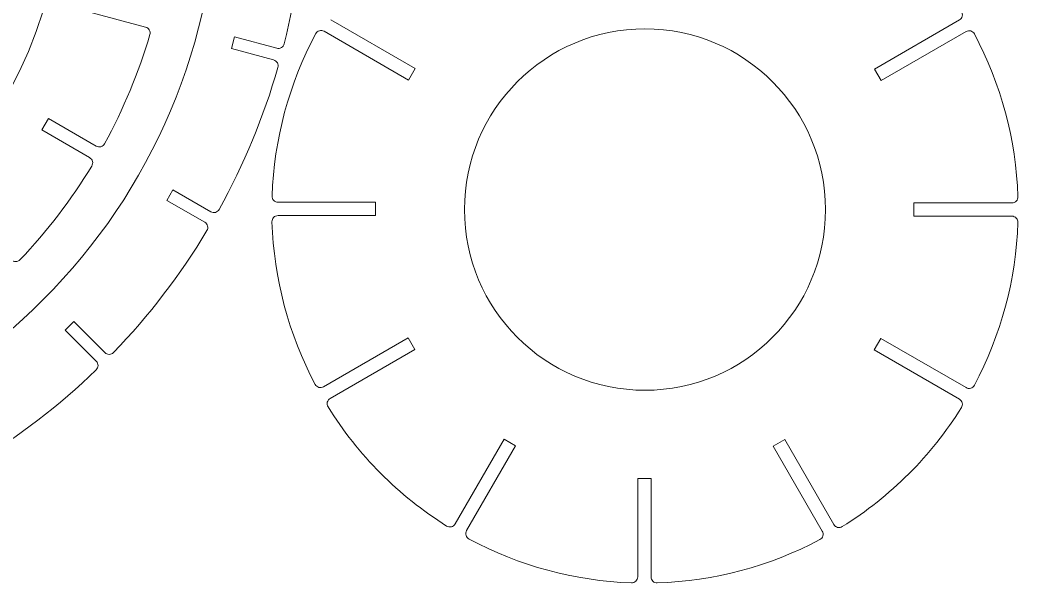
# Model space of a CAD drawing. Header units: millimetres. Extents: x 233 to 3100, y -866 to 268.
# Drawn here: x 1395.7 to 1725.3, y -190.1 to -4.3 of the extents above; entities that cross this region are included whole.
import ezdxf

# ---------------------------------------------------------------- set-up
doc = ezdxf.new("R2010")
doc.units = ezdxf.units.MM
doc.header["$MEASUREMENT"] = 0
doc.layers.add('layer 1', color=7, linetype='Continuous')

msp = doc.modelspace()

# ---------------------------------------------------------------- linework, layer by layer
at = {"layer": 'layer 1', "lineweight": 9}
for points, knots in [([(1460.8623, 42.0848), (1460.8623, 150.3933), (1373.0611, 238.1947), (1264.7526, 238.1948), (1264.7526, 238.1948), (1156.4441, 238.195), (1068.6426, 150.3938), (1068.6423, 42.0854), (1068.6423, 42.0854), (1068.6421, -66.2231), (1156.4431, -154.0247), (1264.7516, -154.0252), (1264.7516, -154.0252), (1373.06, -154.0256), (1460.8618, -66.2247), (1460.8623, 42.0838)], [0, 0, 0, 0, 0.2, 0.2, 0.2, 0.2, 0.4, 0.4, 0.4, 0.4, 0.6, 0.6, 0.6, 0.6, 1, 1, 1, 1]), ([(1409.9127, 41.9181), (1409.9127, 122.3141), (1344.7389, 187.488), (1264.3429, 187.4881), (1264.3429, 187.4881), (1183.9469, 187.4882), (1118.7729, 122.3145), (1118.7727, 41.9185), (1118.7727, 41.9185), (1118.7725, -38.4776), (1183.9461, -103.6516), (1264.3421, -103.6519), (1264.3421, -103.6519), (1344.7381, -103.6522), (1409.9123, -38.4787), (1409.9127, 41.9173)], [0, 0, 0, 0, 0.2, 0.2, 0.2, 0.2, 0.4, 0.4, 0.4, 0.4, 0.6, 0.6, 0.6, 0.6, 1, 1, 1, 1]), ([(1705.955, -4.3351), (1706.4248, -4.0638), (1706.7643, -3.6133), (1706.8956, -3.0869), (1706.8956, -3.0869), (1707.0268, -2.5604), (1706.9386, -2.0033), (1706.651, -1.5432)], [0, 0, 0, 0, 0.33333333, 0.33333333, 0.33333333, 0.33333333, 1, 1, 1, 1]), ([(1438.5884, -9.1675), (1438.7399, -8.6507), (1438.6766, -8.0947), (1438.4128, -7.6251), (1438.4128, -7.6251), (1438.149, -7.1556), (1437.707, -6.8124), (1437.1868, -6.673)], [0, 0, 0, 0, 0.33333333, 0.33333333, 0.33333333, 0.33333333, 1, 1, 1, 1]), ([(1496.1362, -8.056), (1495.6668, -7.785), (1495.1074, -7.7161), (1494.5863, -7.8652), (1494.5863, -7.8652), (1494.0651, -8.0142), (1493.6268, -8.3684), (1493.3716, -8.8467)], [0, 0, 0, 0, 0.33333333, 0.33333333, 0.33333333, 0.33333333, 1, 1, 1, 1]), ([(1661.7432, -66.865), (1661.7432, -33.9379), (1635.0504, -7.2451), (1602.1232, -7.245), (1602.1232, -7.245), (1569.196, -7.245), (1542.5032, -33.9377), (1542.5032, -66.8649), (1542.5032, -66.8649), (1542.5031, -99.7921), (1569.1957, -126.4849), (1602.1229, -126.485), (1602.1229, -126.485), (1635.0501, -126.4852), (1661.743, -99.7925), (1661.7432, -66.8654)], [0, 0, 0, 0, 0.2, 0.2, 0.2, 0.2, 0.4, 0.4, 0.4, 0.4, 0.6, 0.6, 0.6, 0.6, 1, 1, 1, 1]), ([(1710.9225, -8.9365), (1710.6677, -8.4577), (1710.2293, -8.1031), (1709.7079, -7.9537), (1709.7079, -7.9537), (1709.1865, -7.8044), (1708.6269, -7.8732), (1708.1572, -8.1443)], [0, 0, 0, 0, 0.33333333, 0.33333333, 0.33333333, 0.33333333, 1, 1, 1, 1]), ([(1480.5209, -13.6596), (1481.0392, -13.7985), (1481.5917, -13.7232), (1482.054, -13.4508), (1482.054, -13.4508), (1482.5163, -13.1783), (1482.8498, -12.7314), (1482.9793, -12.2106)], [0, 0, 0, 0, 0.33333333, 0.33333333, 0.33333333, 0.33333333, 1, 1, 1, 1]), ([(1480.8902, -20.0074), (1481.0384, -19.4916), (1480.973, -18.9379), (1480.7089, -18.4707), (1480.7089, -18.4707), (1480.4448, -18.0036), (1480.004, -17.6622), (1479.4856, -17.5233)], [0, 0, 0, 0, 0.33333333, 0.33333333, 0.33333333, 0.33333333, 1, 1, 1, 1]), ([(1420.921, -45.9421), (1421.3874, -46.2114), (1421.9427, -46.2812), (1422.4612, -46.1357), (1422.4612, -46.1357), (1422.9797, -45.9903), (1423.4177, -45.6418), (1423.676, -45.1693)], [0, 0, 0, 0, 0.33333333, 0.33333333, 0.33333333, 0.33333333, 1, 1, 1, 1]), ([(1419.4292, -52.5249), (1419.7093, -52.0649), (1419.7921, -51.5114), (1419.6588, -50.9897), (1419.6588, -50.9897), (1419.5255, -50.4679), (1419.1874, -50.0219), (1418.721, -49.7526)], [0, 0, 0, 0, 0.33333333, 0.33333333, 0.33333333, 0.33333333, 1, 1, 1, 1]), ([(1478.9443, -62.3925), (1478.9246, -62.9351), (1479.1264, -63.4625), (1479.5034, -63.8534), (1479.5034, -63.8534), (1479.8803, -64.2442), (1480.4, -64.465), (1480.943, -64.465)], [0, 0, 0, 0, 0.33333333, 0.33333333, 0.33333333, 0.33333333, 1, 1, 1, 1]), ([(1723.3104, -64.665), (1723.8528, -64.665), (1724.372, -64.4447), (1724.7489, -64.0545), (1724.7489, -64.0545), (1725.1258, -63.6644), (1725.328, -63.1379), (1725.3092, -62.5958)], [0, 0, 0, 0, 0.33333333, 0.33333333, 0.33333333, 0.33333333, 1, 1, 1, 1]), ([(1458.741, -67.6052), (1459.2058, -67.8735), (1459.7588, -67.9438), (1460.276, -67.8002), (1460.276, -67.8002), (1460.7931, -67.6567), (1461.2308, -67.3114), (1461.4907, -66.8419)], [0, 0, 0, 0, 0.33333333, 0.33333333, 0.33333333, 0.33333333, 1, 1, 1, 1]), ([(1480.9291, -68.865), (1480.3873, -68.865), (1479.8686, -69.0849), (1479.4918, -69.4743), (1479.4918, -69.4743), (1479.115, -69.8638), (1478.9124, -70.3894), (1478.9302, -70.931)], [0, 0, 0, 0, 0.33333333, 0.33333333, 0.33333333, 0.33333333, 1, 1, 1, 1]), ([(1725.3092, -71.1343), (1725.328, -70.5922), (1725.1258, -70.0657), (1724.7489, -69.6755), (1724.7489, -69.6755), (1724.372, -69.2854), (1723.8529, -69.065), (1723.3104, -69.065)], [0, 0, 0, 0, 0.33333333, 0.33333333, 0.33333333, 0.33333333, 1, 1, 1, 1]), ([(1457.4548, -73.8322), (1457.7314, -73.3724), (1457.8117, -72.8206), (1457.6774, -72.301), (1457.6774, -72.301), (1457.5432, -71.7814), (1457.2058, -71.3376), (1456.741, -71.0693)], [0, 0, 0, 0, 0.33333333, 0.33333333, 0.33333333, 0.33333333, 1, 1, 1, 1]), ([(1392.8458, -83.4738), (1393.2266, -83.8546), (1393.7449, -84.0657), (1394.2834, -84.0594), (1394.2834, -84.0594), (1394.8219, -84.0531), (1395.3352, -83.8299), (1395.707, -83.4403)], [0, 0, 0, 0, 0.33333333, 0.33333333, 0.33333333, 0.33333333, 1, 1, 1, 1]), ([(1423.7411, -114.0755), (1424.1206, -114.455), (1424.6367, -114.666), (1425.1733, -114.6612), (1425.1733, -114.6612), (1425.7099, -114.6564), (1426.2221, -114.4361), (1426.5947, -114.0499)], [0, 0, 0, 0, 0.33333333, 0.33333333, 0.33333333, 0.33333333, 1, 1, 1, 1]), ([(1420.8871, -119.7575), (1421.2733, -119.3849), (1421.4936, -118.8727), (1421.4984, -118.3361), (1421.4984, -118.3361), (1421.5032, -117.7995), (1421.2922, -117.2834), (1420.9127, -116.904)], [0, 0, 0, 0, 0.33333333, 0.33333333, 0.33333333, 0.33333333, 1, 1, 1, 1]), ([(1493.1934, -124.5482), (1493.4476, -125.0282), (1493.8861, -125.3841), (1494.408, -125.5343), (1494.408, -125.5343), (1494.93, -125.6844), (1495.4906, -125.6158), (1495.9609, -125.3443)], [0, 0, 0, 0, 0.33333333, 0.33333333, 0.33333333, 0.33333333, 1, 1, 1, 1]), ([(1708.1446, -125.6094), (1708.6142, -125.8805), (1709.1738, -125.9493), (1709.6951, -125.8001), (1709.6951, -125.8001), (1710.2164, -125.6508), (1710.6548, -125.2963), (1710.9097, -124.8177)], [0, 0, 0, 0, 0.33333333, 0.33333333, 0.33333333, 0.33333333, 1, 1, 1, 1]), ([(1498.1467, -129.163), (1497.6775, -129.4339), (1497.3383, -129.8835), (1497.2067, -130.4091), (1497.2067, -130.4091), (1497.075, -130.9346), (1497.1622, -131.491), (1497.4483, -131.9511)], [0, 0, 0, 0, 0.33333333, 0.33333333, 0.33333333, 0.33333333, 1, 1, 1, 1]), ([(1706.6366, -132.21), (1706.9243, -131.7499), (1707.0126, -131.1927), (1706.8814, -130.6662), (1706.8814, -130.6662), (1706.7502, -130.1396), (1706.4107, -129.689), (1705.9408, -129.4177)], [0, 0, 0, 0, 0.33333333, 0.33333333, 0.33333333, 0.33333333, 1, 1, 1, 1]), ([(1536.6288, -171.285), (1537.0889, -171.5736), (1537.6466, -171.6626), (1538.1737, -171.5317), (1538.1737, -171.5317), (1538.7008, -171.4007), (1539.152, -171.061), (1539.4236, -170.5907)], [0, 0, 0, 0, 0.33333333, 0.33333333, 0.33333333, 0.33333333, 1, 1, 1, 1]), ([(1664.5061, -170.7886), (1664.7771, -171.258), (1665.2271, -171.5974), (1665.7529, -171.7289), (1665.7529, -171.7289), (1666.2788, -171.8604), (1666.8355, -171.7728), (1667.2956, -171.4862)], [0, 0, 0, 0, 0.33333333, 0.33333333, 0.33333333, 0.33333333, 1, 1, 1, 1]), ([(1543.2259, -172.8049), (1542.955, -173.2741), (1542.8861, -173.8331), (1543.0348, -174.354), (1543.0348, -174.354), (1543.1836, -174.875), (1543.5373, -175.3133), (1544.0151, -175.5687)], [0, 0, 0, 0, 0.33333333, 0.33333333, 0.33333333, 0.33333333, 1, 1, 1, 1]), ([(1659.8962, -175.7471), (1660.3757, -175.4927), (1660.7312, -175.0543), (1660.881, -174.5325), (1660.881, -174.5325), (1661.0309, -174.0108), (1660.9622, -173.4505), (1660.6908, -172.9804)], [0, 0, 0, 0, 0.33333333, 0.33333333, 0.33333333, 0.33333333, 1, 1, 1, 1]), ([(1597.6506, -190.0439), (1598.1932, -190.0636), (1598.7206, -189.8618), (1599.1115, -189.4848), (1599.1115, -189.4848), (1599.5023, -189.1079), (1599.7232, -188.5882), (1599.7232, -188.0452)], [0, 0, 0, 0, 0.33333333, 0.33333333, 0.33333333, 0.33333333, 1, 1, 1, 1]), ([(1604.1232, -188.059), (1604.1232, -188.6009), (1604.343, -189.1196), (1604.7325, -189.4964), (1604.7325, -189.4964), (1605.1219, -189.8732), (1605.6475, -190.0758), (1606.1891, -190.058)], [0, 0, 0, 0, 0.33333333, 0.33333333, 0.33333333, 0.33333333, 1, 1, 1, 1])]:
    msp.add_open_spline(points, degree=3, knots=knots, dxfattribs=at)
for points in [[(1482.9793, -12.2106), (1487.0722, 4.2396), (1489.2919, 21.0999), (1489.5961, 38.0489)], [(1437.1868, -6.673), (1437.1868, -6.673), (1419.5288, -1.9415), (1419.5288, -1.9415)], [(1498.3444, -4.2503), (1498.3444, -4.2503), (1526.2095, -20.3382), (1526.2095, -20.3382)], [(1677.9368, -20.5114), (1677.9368, -20.5114), (1705.955, -4.3351), (1705.955, -4.3351)], [(1423.676, -45.1693), (1429.9238, -33.7383), (1434.9234, -21.6683), (1438.5884, -9.1675)], [(1493.3716, -8.8467), (1484.5577, -25.3677), (1479.6238, -43.6797), (1478.9443, -62.3925)], [(1524.0095, -24.1487), (1524.0095, -24.1487), (1496.1362, -8.056), (1496.1362, -8.056)], [(1708.1572, -8.1443), (1708.1572, -8.1443), (1680.1368, -24.3219), (1680.1368, -24.3219)], [(1725.3092, -62.5958), (1724.6594, -43.8476), (1719.7389, -25.4951), (1710.9225, -8.9365)], [(1465.5143, -13.7797), (1465.5143, -13.7797), (1466.5496, -9.916), (1466.5496, -9.916)], [(1466.5496, -9.916), (1466.5496, -9.916), (1480.5209, -13.6596), (1480.5209, -13.6596)], [(1479.4856, -17.5233), (1479.4856, -17.5233), (1465.5143, -13.7797), (1465.5143, -13.7797)], [(1461.4907, -66.8419), (1469.7018, -52.0115), (1476.2096, -36.3002), (1480.8902, -20.0074)], [(1526.2095, -20.3382), (1526.2095, -20.3382), (1524.0095, -24.1487), (1524.0095, -24.1487)], [(1680.1368, -24.3219), (1680.1368, -24.3219), (1677.9368, -20.5114), (1677.9368, -20.5114)], [(1402.8893, -40.6122), (1402.8893, -40.6122), (1405.0893, -36.8017), (1405.0893, -36.8017)], [(1405.0893, -36.8017), (1405.0893, -36.8017), (1420.921, -45.9421), (1420.921, -45.9421)], [(1418.721, -49.7526), (1418.721, -49.7526), (1402.8893, -40.6122), (1402.8893, -40.6122)], [(1395.707, -83.4403), (1404.7004, -74.016), (1412.6536, -63.6512), (1419.4292, -52.5249)], [(1444.2147, -63.8372), (1444.2147, -63.8372), (1446.2147, -60.3731), (1446.2147, -60.3731)], [(1446.2147, -60.3731), (1446.2147, -60.3731), (1458.741, -67.6052), (1458.741, -67.6052)], [(1456.741, -71.0693), (1456.741, -71.0693), (1444.2147, -63.8372), (1444.2147, -63.8372)], [(1480.943, -64.465), (1480.943, -64.465), (1513.1532, -64.465), (1513.1532, -64.465)], [(1513.1532, -64.465), (1513.1532, -64.465), (1513.1532, -68.865), (1513.1532, -68.865)], [(1690.8932, -64.665), (1690.8932, -64.665), (1723.3104, -64.665), (1723.3104, -64.665)], [(1690.8932, -69.065), (1690.8932, -69.065), (1690.8932, -64.665), (1690.8932, -64.665)], [(1513.1532, -68.865), (1513.1532, -68.865), (1480.9292, -68.865), (1480.9292, -68.865)], [(1723.3104, -69.065), (1723.3104, -69.065), (1690.8932, -69.065), (1690.8932, -69.065)], [(1478.9302, -70.931), (1479.5482, -89.6551), (1484.4262, -107.992), (1493.1934, -124.5482)], [(1710.9097, -124.8177), (1719.7341, -108.2529), (1724.6591, -89.8917), (1725.3092, -71.1343)], [(1426.5947, -114.0499), (1438.3644, -101.85), (1448.7168, -88.3584), (1457.4548, -73.8322)], [(1410.685, -106.6763), (1410.685, -106.6763), (1413.5135, -103.8479), (1413.5135, -103.8479)], [(1413.5135, -103.8479), (1413.5135, -103.8479), (1423.7411, -114.0755), (1423.7411, -114.0755)], [(1420.9127, -116.9039), (1420.9127, -116.9039), (1410.685, -106.6763), (1410.685, -106.6763)], [(1495.9609, -125.3443), (1495.9609, -125.3443), (1523.9095, -109.2082), (1523.9095, -109.2082)], [(1523.9095, -109.2082), (1523.9095, -109.2082), (1526.1095, -113.0187), (1526.1095, -113.0187)], [(1677.8368, -113.1919), (1677.8368, -113.1919), (1680.0368, -109.3814), (1680.0368, -109.3814)], [(1680.0368, -109.3814), (1680.0368, -109.3814), (1708.1446, -125.6094), (1708.1446, -125.6094)], [(1526.1095, -113.0187), (1526.1095, -113.0187), (1498.1467, -129.163), (1498.1467, -129.163)], [(1705.9408, -129.4177), (1705.9408, -129.4177), (1677.8368, -113.1919), (1677.8368, -113.1919)], [(1380.6694, -150.6176), (1395.1956, -141.8796), (1408.6872, -131.5272), (1420.8871, -119.7575)], [(1497.4483, -131.9511), (1507.3474, -147.8713), (1520.7474, -161.3238), (1536.6288, -171.285)], [(1667.2956, -171.4862), (1683.229, -161.5607), (1696.6848, -148.127), (1706.6366, -132.21)], [(1539.4236, -170.5907), (1539.4236, -170.5907), (1555.5963, -142.5787), (1555.5963, -142.5787)], [(1559.4068, -144.7787), (1559.4068, -144.7787), (1543.2259, -172.8049), (1543.2259, -172.8049)], [(1555.5963, -142.5787), (1555.5963, -142.5787), (1559.4068, -144.7787), (1559.4068, -144.7787)], [(1644.4663, -144.8787), (1644.4663, -144.8787), (1648.2768, -142.6787), (1648.2768, -142.6787)], [(1660.6908, -172.9804), (1660.6908, -172.9804), (1644.4663, -144.8787), (1644.4663, -144.8787)], [(1648.2768, -142.6787), (1648.2768, -142.6787), (1664.5061, -170.7886), (1664.5061, -170.7886)], [(1599.7232, -155.635), (1599.7232, -155.635), (1604.1232, -155.635), (1604.1232, -155.635)], [(1599.7232, -188.0452), (1599.7232, -188.0452), (1599.7232, -155.635), (1599.7232, -155.635)], [(1604.1232, -155.635), (1604.1232, -155.635), (1604.1232, -188.059), (1604.1232, -188.059)], [(1544.0151, -175.5687), (1560.5591, -184.4124), (1578.9035, -189.3632), (1597.6506, -190.0439)], [(1606.1891, -190.058), (1624.9475, -189.4388), (1643.3169, -184.5441), (1659.8962, -175.7471)]]:
    msp.add_open_spline(points, degree=3, dxfattribs=at)

doc.saveas('drawing.dxf')
